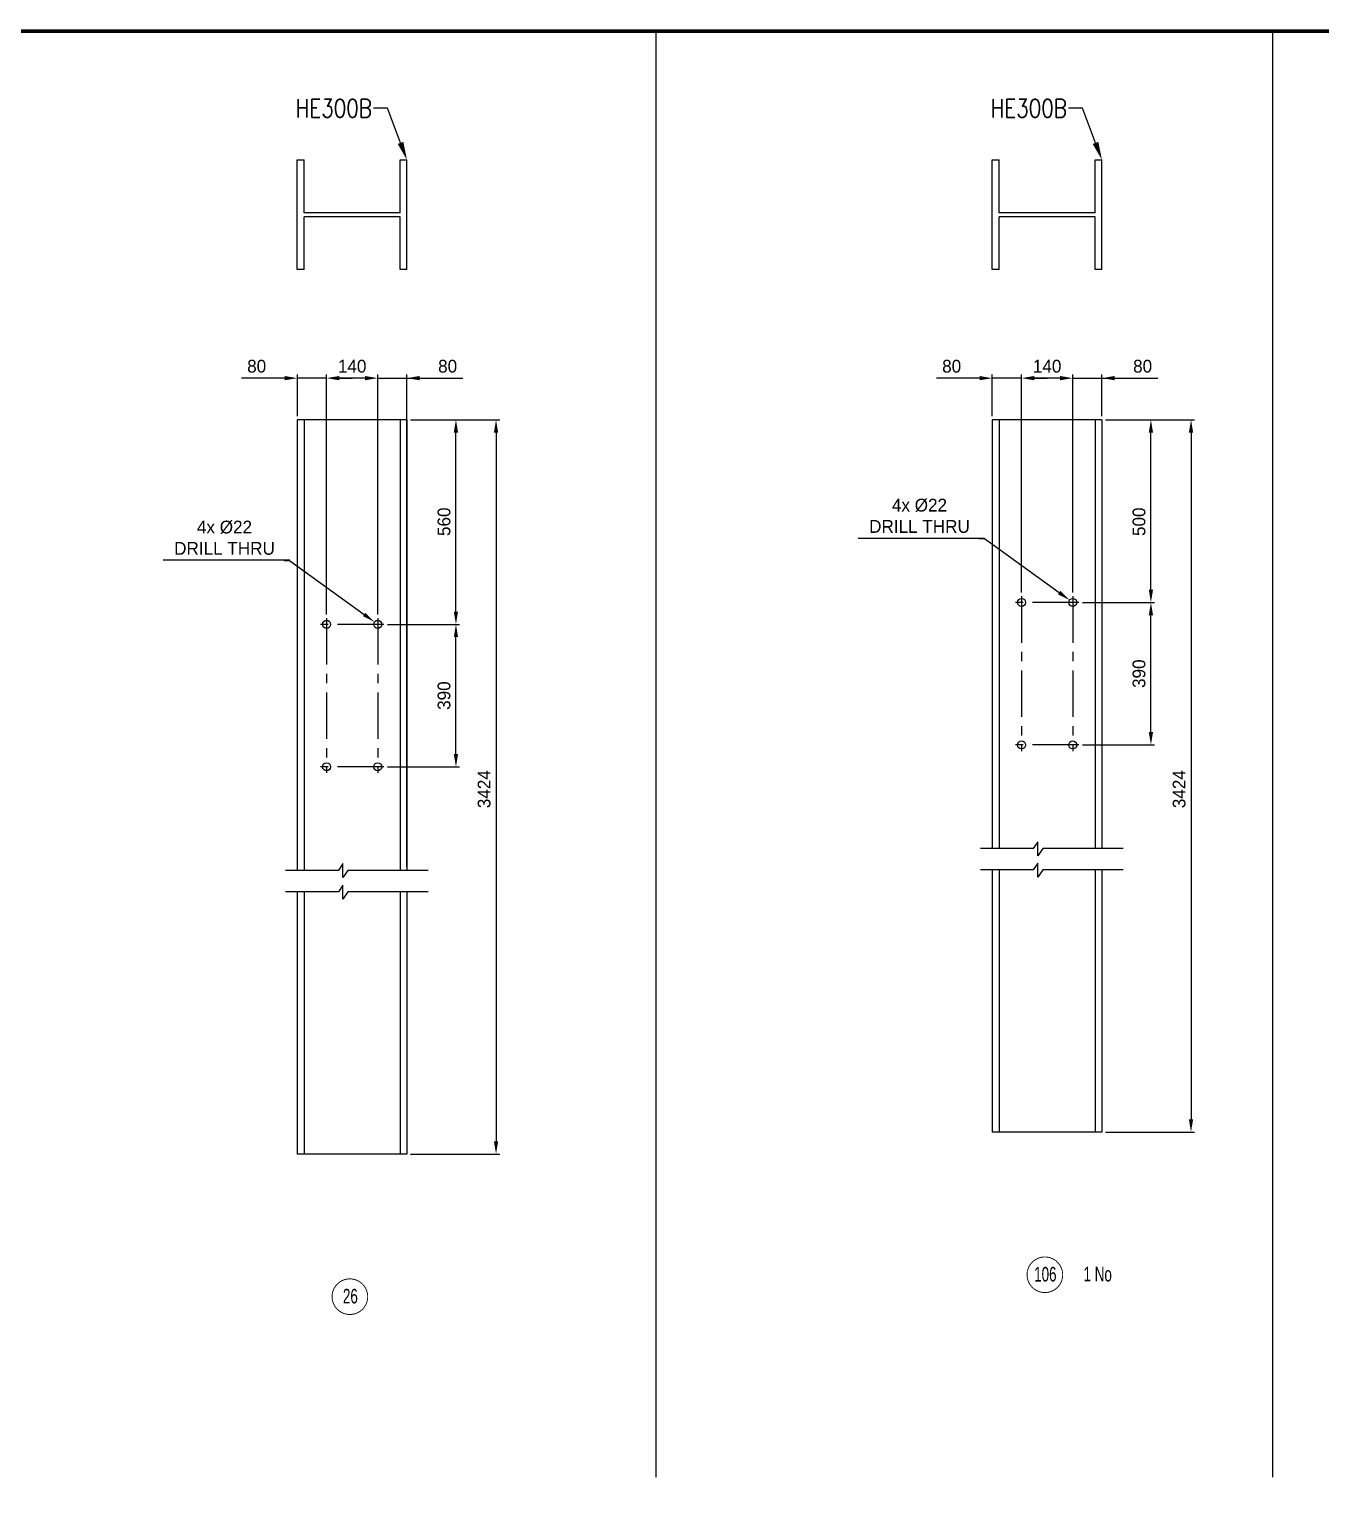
# Model space of a CAD drawing. Header units: millimetres. Extents: x 0 to 16187, y -20471 to 6290.
# Drawn here: x 11247.2 to 11600.5, y 1900.2 to 2303.5 of the extents above; entities that cross this region are included whole.
import ezdxf
from ezdxf import colors
from ezdxf.entities.mleader import LeaderData, LeaderLine
from ezdxf.enums import TextEntityAlignment as Align
from ezdxf.math import Vec2, Vec3

# ---------------------------------------------------------------- set-up
doc = ezdxf.new("R2010")
doc.units = ezdxf.units.MM
doc.header["$PDSIZE"] = -1
doc.linetypes.add('CENTERX2', pattern=[20.32, 12.7, -2.54, 2.54, -2.54])
doc.layers.add('BORDER1', color=3, linetype='Continuous')
doc.layers.add('BORDER2', color=7, linetype='Continuous')
doc.styles.add('ROMANC', font='ROMANC', dxfattribs={"height": 5})
doc.styles.add('ROMANS', font='ROMANS.shx', dxfattribs={"width": 0.8})
doc.styles.add('ROMANT', font='ROMANT', dxfattribs={"height": 4})
doc.styles.add('SLDTEXTSTYLE2', font='TXT', dxfattribs={"width": 0.686449})
doc.dimstyles.new('AM_ISO', dxfattribs={"dimtxt": 3.5, "dimasz": 3.5, "dimexe": 1, "dimexo": 1, "dimgap": 1.5, "dimtad": 1, "dimdsep": 46, "dimtxsty": 'Standard', "dimcen": 0, "dimclrd": 1, "dimclre": 1, "dimclrt": 1, "dimadec": 0, "dimazin": 2, "dimtp": 0.1, "dimtm": 0.1, "dimtfac": 0.71, "dimtdec": 3, "dimtmove": 0, "dimatfit": 3, "dimfxl": 1, "dimlwd": -1, "dimlwe": -1, "dimarcsym": 1})
doc.dimstyles.new('AM_ISO$3', dxfattribs={"dimtxt": 3.5, "dimasz": 3.5, "dimexe": 1, "dimexo": 1, "dimgap": 1.5, "dimtad": 1, "dimtoh": 1, "dimdsep": 46, "dimtxsty": 'Standard', "dimcen": 0, "dimclrd": 1, "dimclre": 1, "dimclrt": 1, "dimadec": 0, "dimazin": 2, "dimtp": 0.1, "dimtm": 0.1, "dimtfac": 0.71, "dimtdec": 3, "dimtofl": 0, "dimtmove": 0, "dimatfit": 0, "dimfxl": 1, "dimlwd": -1, "dimlwe": -1, "dimarcsym": 1})

# ---------------------------------------------------------------- blocks, each defined once
blk = doc.blocks.new('A$7E921A1473147')
at = {"color": 6, "ltscale": 0.2}
for p, q in [((0, 300), (300, 300)), ((0, 281), (0, 300)), ((300, 300), (300, 281)), ((0, 281), (144.5, 281)), ((144.5, 19), (144.5, 281)), ((155.5, 19), (155.5, 281)), ((155.5, 281), (300, 281)), ((0, 19), (144.5, 19)), ((0, 0), (0, 19)), ((0, 0), (300, 0)), ((155.5, 19), (300, 19)), ((300, 19), (300, 0))]:
    blk.add_line(p, q, dxfattribs=at)
blk = doc.blocks.new('*D1854')
at = {"color": 1, "linetype": 'ByBlock'}
for p, q in [((11351.54, 2196.63), (11375.91, 2196.63)), ((11374.91, 2193.13), (11374.91, 1999.14)), ((11351.54, 1995.64), (11375.91, 1995.64))]:
    blk.add_line(p, q, dxfattribs=at)
at = {"color": 1}
for points in [[(11375.49, 2193.13), (11374.32, 2193.13), (11374.91, 2196.63)], [(11374.32, 1999.14), (11375.49, 1999.14), (11374.91, 1995.64)]]:
    blk.add_solid(points, dxfattribs=at)
at = {"layer": 'Defpoints', "color": 0}
for p in [(11350.54, 2196.63), (11350.54, 1995.64), (11374.91, 1995.64)]:
    blk.add_point(p, dxfattribs=at)
at = {"color": 1, "insert": (11371.66, 2095.52), "char_height": 3.5, "attachment_point": 5, "rotation": 90}
blk.add_mtext('3424', dxfattribs=at)
blk = doc.blocks.new('*D1855')
at = {"color": 1, "linetype": 'ByBlock'}
for p, q in [((11351.54, 2196.63), (11364.94, 2196.63)), ((11363.94, 2144.13), (11363.94, 2193.13)), ((11345.22, 2140.63), (11364.94, 2140.63))]:
    blk.add_line(p, q, dxfattribs=at)
at = {"color": 1}
for points in [[(11364.52, 2193.13), (11363.35, 2193.13), (11363.94, 2196.63)], [(11363.35, 2144.13), (11364.52, 2144.13), (11363.94, 2140.63)]]:
    blk.add_solid(points, dxfattribs=at)
at = {"layer": 'Defpoints', "color": 0}
for p in [(11350.54, 2196.63), (11363.94, 2196.63), (11344.22, 2140.63)]:
    blk.add_point(p, dxfattribs=at)
at = {"color": 1, "insert": (11360.69, 2168.72), "char_height": 3.5, "attachment_point": 5, "rotation": 90}
blk.add_mtext('560', dxfattribs=at)
blk = doc.blocks.new('*D1856')
at = {"color": 1, "linetype": 'ByBlock'}
for p, q in [((11345.22, 2140.63), (11364.94, 2140.63)), ((11363.94, 2105.13), (11363.94, 2137.13)), ((11345.22, 2101.63), (11364.94, 2101.63))]:
    blk.add_line(p, q, dxfattribs=at)
at = {"color": 1}
for points in [[(11364.52, 2137.13), (11363.35, 2137.13), (11363.94, 2140.63)], [(11363.35, 2105.13), (11364.52, 2105.13), (11363.94, 2101.63)]]:
    blk.add_solid(points, dxfattribs=at)
at = {"layer": 'Defpoints', "color": 0}
for p in [(11344.22, 2140.63), (11363.94, 2140.63), (11344.22, 2101.63)]:
    blk.add_point(p, dxfattribs=at)
at = {"color": 1, "insert": (11360.69, 2121.13), "char_height": 3.5, "attachment_point": 5, "rotation": 90}
blk.add_mtext('390', dxfattribs=at)
blk = doc.blocks.new('*D1857')
at = {"color": 1, "linetype": 'ByBlock'}
for p, q in [((11339.04, 2208.03), (11335.54, 2208.03)), ((11342.54, 2143.32), (11342.54, 2209.03)), ((11342.54, 2208.03), (11350.54, 2208.03)), ((11350.54, 2074.26), (11350.54, 2209.03)), ((11350.54, 2208.03), (11365.79, 2208.03)), ((11354.04, 2208.03), (11357.54, 2208.03))]:
    blk.add_line(p, q, dxfattribs=at)
at = {"color": 1}
for points in [[(11339.04, 2207.45), (11339.04, 2208.62), (11342.54, 2208.03)], [(11354.04, 2208.62), (11354.04, 2207.45), (11350.54, 2208.03)]]:
    blk.add_solid(points, dxfattribs=at)
at = {"layer": 'Defpoints', "color": 0}
for p in [(11350.54, 2208.03), (11342.54, 2142.32), (11350.54, 2073.26)]:
    blk.add_point(p, dxfattribs=at)
at = {"color": 1, "insert": (11361.66, 2211.28), "char_height": 3.5, "attachment_point": 5}
blk.add_mtext('80', dxfattribs=at)
blk = doc.blocks.new('*D1858')
at = {"color": 1, "linetype": 'ByBlock'}
for p, q in [((11328.54, 2143.32), (11328.54, 2209.03)), ((11339.04, 2208.03), (11332.04, 2208.03)), ((11342.54, 2143.32), (11342.54, 2209.03))]:
    blk.add_line(p, q, dxfattribs=at)
at = {"color": 1}
for points in [[(11332.04, 2208.62), (11332.04, 2207.45), (11328.54, 2208.03)], [(11339.04, 2207.45), (11339.04, 2208.62), (11342.54, 2208.03)]]:
    blk.add_solid(points, dxfattribs=at)
at = {"layer": 'Defpoints', "color": 0}
for p in [(11328.54, 2208.03), (11328.54, 2142.32), (11342.54, 2142.32)]:
    blk.add_point(p, dxfattribs=at)
at = {"color": 1, "insert": (11335.54, 2211.28), "char_height": 3.5, "attachment_point": 5}
blk.add_mtext('140', dxfattribs=at)
blk = doc.blocks.new('*D1859')
at = {"color": 1, "linetype": 'ByBlock'}
for p, q in [((11317.04, 2208.03), (11305.29, 2208.03)), ((11320.54, 2197.63), (11320.54, 2209.03)), ((11328.54, 2208.03), (11320.54, 2208.03)), ((11328.54, 2155.99), (11328.54, 2209.03)), ((11332.04, 2208.03), (11335.54, 2208.03))]:
    blk.add_line(p, q, dxfattribs=at)
at = {"color": 1}
for points in [[(11317.04, 2207.45), (11317.04, 2208.62), (11320.54, 2208.03)], [(11332.04, 2208.62), (11332.04, 2207.45), (11328.54, 2208.03)]]:
    blk.add_solid(points, dxfattribs=at)
at = {"layer": 'Defpoints', "color": 0}
for p in [(11320.54, 2208.03), (11320.54, 2196.63), (11328.54, 2154.99)]:
    blk.add_point(p, dxfattribs=at)
at = {"color": 1, "insert": (11309.41, 2211.28), "char_height": 3.5, "attachment_point": 5}
blk.add_mtext('80', dxfattribs=at)
blk = doc.blocks.new('*D1860')
at = {"color": 1, "linetype": 'ByBlock'}
for p, q in [((11316.94, 2158.16), (11318.44, 2158.16)), ((11318.44, 2158.16), (11338.82, 2143.34))]:
    blk.add_line(p, q, dxfattribs=at)
at = {"color": 1}
blk.add_solid([(11338.48, 2142.87), (11339.16, 2143.81), (11341.65, 2141.28)], dxfattribs=at)
at = {"layer": 'Defpoints', "color": 0}
for p in [(11341.65, 2141.28), (11343.43, 2139.99)]:
    blk.add_point(p, dxfattribs=at)
at = {"color": 1, "insert": (11300.61, 2164.33), "char_height": 3.5, "attachment_point": 5}
blk.add_mtext('4x %%c22\\PDRILL THRU', dxfattribs=at)
blk = doc.blocks.new('*U609')
at = {"layer": 'BORDER1', "color": 154, "true_color": 0x1859a9, "const_width": 1}
blk.add_lwpolyline([(1.81, 811), (1144, 811), (1144, 0), (0, 0), (0, 811)], close=True, dxfattribs=at)
at = {"layer": 'BORDER2', "flags": 8}
for tag, height, style, p in [('REV-A', 3.24, 'ROMANS', (986.93, 140.25)), ('RE-A', 8.06, 'ROMANT', (1084.63, 7.17))]:
    blk.add_attdef(tag, text='', height=height, dxfattribs=dict(at, style=style)).set_placement(p, align=Align.CENTER)
at = {"layer": 'BORDER2', "style": 'ROMANS', "width": 3.830216}
blk.add_attdef('DATE-A', text='', height=3.24, dxfattribs=at).set_placement((995.51, 140.25), (1008.51, 140.25), align=Align.FIT)
at = {"layer": 'BORDER2'}
for tag, height, style, p in [('DRN-A', 3.24, 'ROMANS', (1018.38, 140.25)), ('CHD-A', 3.24, 'ROMANS', (1032.35, 140.25)), ('APD-A', 3.24, 'ROMANS', (1046.64, 140.25)), ('CONS_CONT_VEND', 4.2, 'ROMANC', (1061.39, 72.83))]:
    blk.add_attdef(tag, text='', height=height, dxfattribs=dict(at, style=style)).set_placement(p, align=Align.CENTER)
at = {"layer": 'BORDER2', "style": 'ROMANS', "width": 0.8}
for tag, p, height in [('1:X', (997.23, 122.55), 3.5), ('LOC', (1042.74, 122.55), 3.5), ('PROJ_NO', (1118.64, 122.55), 3.5), ('CONS_DRG_NO', (1011, 63), 3)]:
    blk.add_attdef(tag, p, '', height=height, dxfattribs=at)
at = {"layer": 'BORDER2', "lineweight": 30, "width": 0.8, "flags": 104}
blk.add_attdef('COMMENTS-A', text='', height=2.2, dxfattribs=at).set_placement((1055.21, 142.07), align=Align.MIDDLE_LEFT)
at = {"layer": 'BORDER2', "style": 'ROMANS', "width": 0.8}
for tag, p in [('PROJECT_TITLE_1', (1061.07, 55.35)), ('PROJECT_TITLE_2', (1061.07, 49.3))]:
    blk.add_attdef(tag, text='', height=3.5, dxfattribs=at).set_placement(p, align=Align.MIDDLE)
at = {"layer": 'BORDER2', "style": 'ROMANT', "width": 0.8}
for tag, p in [('DRG_TITLE_1', (1061.07, 36.31)), ('DRG_TITLE_2', (1061.07, 28.31)), ('DRG_TITLE_3', (1061.07, 20.31))]:
    blk.add_attdef(tag, text='', height=5, dxfattribs=at).set_placement(p, align=Align.CENTER)
at = {"layer": 'BORDER2', "style": 'ROMANT'}
for tag, p in [('AR', (995, 7.17)), ('PA', (1011.74, 7.17)), ('DC', (1028.45, 7.17)), ('TS', (1120.84, 7.17))]:
    blk.add_attdef(tag, p, '', height=8.06, dxfattribs=at)
for tag, p in [('SRNO', (1074.7, 7.17)), ('SH', (1115.8, 7.18))]:
    blk.add_attdef(tag, text='', height=8.06, dxfattribs=at).set_placement(p, align=Align.RIGHT)
at = {"layer": 'BORDER2', "style": 'ROMANS', "flags": 2}
blk.add_attdef('TB_VERSION', text='', height=2, dxfattribs=at).set_placement((1, -1), align=Align.TOP_LEFT)
blk = doc.blocks.new('*D4792')
at = {"color": 1, "linetype": 'ByBlock'}
for p, q in [((11541.7, 2196.63), (11566.07, 2196.63)), ((11565.07, 2193.13), (11565.07, 2005.14)), ((11541.7, 2001.64), (11566.07, 2001.64))]:
    blk.add_line(p, q, dxfattribs=at)
at = {"color": 1}
for points in [[(11565.65, 2193.13), (11564.49, 2193.13), (11565.07, 2196.63)], [(11564.49, 2005.14), (11565.65, 2005.14), (11565.07, 2001.64)]]:
    blk.add_solid(points, dxfattribs=at)
at = {"layer": 'Defpoints', "color": 0}
for p in [(11540.7, 2196.63), (11540.7, 2001.64), (11565.07, 2001.64)]:
    blk.add_point(p, dxfattribs=at)
at = {"color": 1, "insert": (11561.82, 2095.52), "char_height": 3.5, "attachment_point": 5, "rotation": 90}
blk.add_mtext('3424', dxfattribs=at)
blk = doc.blocks.new('*D4793')
at = {"color": 1, "linetype": 'ByBlock'}
for p, q in [((11541.7, 2196.63), (11555.1, 2196.63)), ((11554.1, 2150.13), (11554.1, 2193.13)), ((11535.39, 2146.63), (11555.1, 2146.63))]:
    blk.add_line(p, q, dxfattribs=at)
at = {"color": 1}
for points in [[(11554.68, 2193.13), (11553.52, 2193.13), (11554.1, 2196.63)], [(11553.52, 2150.13), (11554.68, 2150.13), (11554.1, 2146.63)]]:
    blk.add_solid(points, dxfattribs=at)
at = {"layer": 'Defpoints', "color": 0}
for p in [(11540.7, 2196.63), (11554.1, 2196.63), (11534.39, 2146.63)]:
    blk.add_point(p, dxfattribs=at)
at = {"color": 1, "insert": (11550.85, 2168.72), "char_height": 3.5, "attachment_point": 5, "rotation": 90}
blk.add_mtext('500', dxfattribs=at)
blk = doc.blocks.new('*D4794')
at = {"color": 1, "linetype": 'ByBlock'}
for p, q in [((11535.39, 2146.63), (11555.1, 2146.63)), ((11554.1, 2111.13), (11554.1, 2143.13)), ((11535.39, 2107.63), (11555.1, 2107.63))]:
    blk.add_line(p, q, dxfattribs=at)
at = {"color": 1}
for points in [[(11554.68, 2143.13), (11553.52, 2143.13), (11554.1, 2146.63)], [(11553.52, 2111.13), (11554.68, 2111.13), (11554.1, 2107.63)]]:
    blk.add_solid(points, dxfattribs=at)
at = {"layer": 'Defpoints', "color": 0}
for p in [(11534.39, 2146.63), (11554.1, 2146.63), (11534.39, 2107.63)]:
    blk.add_point(p, dxfattribs=at)
at = {"color": 1, "insert": (11550.85, 2127.13), "char_height": 3.5, "attachment_point": 5, "rotation": 90}
blk.add_mtext('390', dxfattribs=at)
blk = doc.blocks.new('*D4795')
at = {"color": 1, "linetype": 'ByBlock'}
for p, q in [((11529.2, 2208.03), (11525.7, 2208.03)), ((11532.7, 2149.32), (11532.7, 2209.03)), ((11532.7, 2208.03), (11540.7, 2208.03)), ((11540.7, 2197.63), (11540.7, 2209.03)), ((11540.7, 2208.03), (11555.95, 2208.03)), ((11544.2, 2208.03), (11547.7, 2208.03))]:
    blk.add_line(p, q, dxfattribs=at)
at = {"color": 1}
for points in [[(11529.2, 2207.45), (11529.2, 2208.62), (11532.7, 2208.03)], [(11544.2, 2208.62), (11544.2, 2207.45), (11540.7, 2208.03)]]:
    blk.add_solid(points, dxfattribs=at)
at = {"layer": 'Defpoints', "color": 0}
for p in [(11540.7, 2208.03), (11540.7, 2196.63), (11532.7, 2148.32)]:
    blk.add_point(p, dxfattribs=at)
at = {"color": 1, "insert": (11551.83, 2211.28), "char_height": 3.5, "attachment_point": 5}
blk.add_mtext('80', dxfattribs=at)
blk = doc.blocks.new('*D4796')
at = {"color": 1, "linetype": 'ByBlock'}
for p, q in [((11518.7, 2149.32), (11518.7, 2209.03)), ((11529.2, 2208.03), (11522.2, 2208.03)), ((11532.7, 2149.32), (11532.7, 2209.03))]:
    blk.add_line(p, q, dxfattribs=at)
at = {"color": 1}
for points in [[(11522.2, 2208.62), (11522.2, 2207.45), (11518.7, 2208.03)], [(11529.2, 2207.45), (11529.2, 2208.62), (11532.7, 2208.03)]]:
    blk.add_solid(points, dxfattribs=at)
at = {"layer": 'Defpoints', "color": 0}
for p in [(11518.7, 2208.03), (11518.7, 2148.32), (11532.7, 2148.32)]:
    blk.add_point(p, dxfattribs=at)
at = {"color": 1, "insert": (11525.7, 2211.28), "char_height": 3.5, "attachment_point": 5}
blk.add_mtext('140', dxfattribs=at)
blk = doc.blocks.new('*D4797')
at = {"color": 1, "linetype": 'ByBlock'}
for p, q in [((11507.2, 2208.03), (11495.45, 2208.03)), ((11510.7, 2197.63), (11510.7, 2209.03)), ((11518.7, 2208.03), (11510.7, 2208.03)), ((11518.7, 2161.99), (11518.7, 2209.03)), ((11522.2, 2208.03), (11525.7, 2208.03))]:
    blk.add_line(p, q, dxfattribs=at)
at = {"color": 1}
for points in [[(11507.2, 2207.45), (11507.2, 2208.62), (11510.7, 2208.03)], [(11522.2, 2208.62), (11522.2, 2207.45), (11518.7, 2208.03)]]:
    blk.add_solid(points, dxfattribs=at)
at = {"layer": 'Defpoints', "color": 0}
for p in [(11510.7, 2208.03), (11510.7, 2196.63), (11518.7, 2160.99)]:
    blk.add_point(p, dxfattribs=at)
at = {"color": 1, "insert": (11499.58, 2211.28), "char_height": 3.5, "attachment_point": 5}
blk.add_mtext('80', dxfattribs=at)
blk = doc.blocks.new('*D4798')
at = {"color": 1, "linetype": 'ByBlock'}
for p, q in [((11507.1, 2164.16), (11508.6, 2164.16)), ((11508.6, 2164.16), (11528.98, 2149.34))]:
    blk.add_line(p, q, dxfattribs=at)
at = {"color": 1}
blk.add_solid([(11528.64, 2148.87), (11529.33, 2149.81), (11531.81, 2147.28)], dxfattribs=at)
at = {"layer": 'Defpoints', "color": 0}
for p in [(11531.81, 2147.28), (11533.59, 2145.99)]:
    blk.add_point(p, dxfattribs=at)
at = {"color": 1, "insert": (11490.77, 2170.33), "char_height": 3.5, "attachment_point": 5}
blk.add_mtext('4x %%c22\\PDRILL THRU', dxfattribs=at)

msp = doc.modelspace()

# ---------------------------------------------------------------- linework, layer by layer
for p, q in [((11418.65589, 2302.98256), (11418.65589, 1907.18905)), ((11587.34983, 2302.98256), (11587.34983, 1907.18905)), ((11320.53874, 2196.6347), (11320.53874, 2073.26362)), ((11350.53874, 2196.6347), (11320.53874, 2196.6347)), ((11322.43874, 2196.6347), (11322.43874, 2073.26362)), ((11348.63874, 2196.6347), (11348.63874, 2073.26362)), ((11350.53874, 2196.6347), (11350.53874, 2073.26362)), ((11510.70227, 2196.6347), (11510.70227, 2079.26362)), ((11540.70227, 2196.6347), (11510.70227, 2196.6347)), ((11512.60227, 2196.6347), (11512.60227, 2079.26362)), ((11538.80227, 2196.6347), (11538.80227, 2079.26362)), ((11540.70227, 2196.6347), (11540.70227, 2079.26362)), ((11508.60462, 2164.1623), (11473.95896, 2164.1623)), ((11318.44109, 2158.1623), (11283.79543, 2158.1623)), ((11523.17918, 2081.13156), (11521.92471, 2079.26362)), ((11523.17918, 2077.29609), (11523.17918, 2081.13156)), ((11521.92471, 2079.26362), (11507.49279, 2079.26362)), ((11524.49318, 2079.26362), (11523.17918, 2077.29609)), ((11546.50944, 2079.26362), (11524.49318, 2079.26362)), ((11331.76118, 2073.26362), (11317.32926, 2073.26362)), ((11333.01565, 2075.13156), (11331.76118, 2073.26362)), ((11333.01565, 2071.29609), (11333.01565, 2075.13156)), ((11334.32965, 2073.26362), (11333.01565, 2071.29609)), ((11356.3459, 2073.26362), (11334.32965, 2073.26362)), ((11521.92471, 2073.40302), (11507.49279, 2073.40302)), ((11510.70227, 2073.40302), (11510.70227, 2001.63775)), ((11512.60227, 2073.40302), (11512.60227, 2001.63775)), ((11523.17918, 2075.27096), (11521.92471, 2073.40302)), ((11523.17918, 2071.43549), (11523.17918, 2075.27096)), ((11524.49318, 2073.40302), (11523.17918, 2071.43549)), ((11546.50944, 2073.40302), (11524.49318, 2073.40302)), ((11538.80227, 2073.40302), (11538.80227, 2001.63775)), ((11540.70227, 2073.40302), (11540.70227, 2001.63775)), ((11333.01565, 2069.27096), (11331.76118, 2067.40302)), ((11333.01565, 2065.43549), (11333.01565, 2069.27096)), ((11331.76118, 2067.40302), (11317.32926, 2067.40302)), ((11320.53874, 2067.40302), (11320.53874, 1995.63775)), ((11322.43874, 2067.40302), (11322.43874, 1995.63775)), ((11334.32965, 2067.40302), (11333.01565, 2065.43549)), ((11356.3459, 2067.40302), (11334.32965, 2067.40302)), ((11348.63874, 2067.40302), (11348.63874, 1995.63775)), ((11350.53874, 2067.40302), (11350.53874, 1995.63775)), ((11540.70227, 2001.63775), (11510.70227, 2001.63775)), ((11350.53874, 1995.63775), (11320.53874, 1995.63775))]:
    msp.add_line(p, q)
at = {"color": 3, "linetype": 'CENTERX2', "lineweight": 25}
for p, q in [((11534.38604, 2146.6347), (11517.0185, 2146.6347)), ((11518.70227, 2148.31847), (11518.70227, 2105.95094)), ((11532.70227, 2148.31847), (11532.70227, 2105.95094)), ((11328.53874, 2142.31847), (11328.53874, 2099.95094)), ((11342.53874, 2142.31847), (11342.53874, 2099.95094)), ((11344.22251, 2140.6347), (11326.85497, 2140.6347)), ((11534.38604, 2107.6347), (11517.0185, 2107.6347)), ((11344.22251, 2101.6347), (11326.85497, 2101.6347))]:
    msp.add_line(p, q, dxfattribs=at)
at = {"color": 4}
msp.add_lwpolyline([(11529.9559, 1962.58771, 0.25, 0.25, 1), (11520.2059, 1962.58771, 0.25, 0.25, 1)], format="xyseb", close=True, dxfattribs=at)
at = {"color": 2}
msp.add_lwpolyline([(11339.79237, 1956.58771, 0.25, 0.25, 1), (11330.04237, 1956.58771, 0.25, 0.25, 1)], format="xyseb", close=True, dxfattribs=at)
for centre in [(11518.70227, 2146.6347), (11532.70227, 2146.6347), (11328.53874, 2140.6347), (11342.53874, 2140.6347), (11518.70227, 2107.6347), (11532.70227, 2107.6347), (11328.53874, 2101.6347), (11342.53874, 2101.6347)]:
    msp.add_circle(centre, 1.1)

# ---------------------------------------------------------------- block references
at = {"ltscale": 0.2, "xscale": 0.09999999999999995, "yscale": 0.09999999999999995, "zscale": 0.09999999999999995, "rotation": 89.99999999999999}
for p in [(11350.53874, 2237.7575), (11540.70227, 2237.7575)]:
    msp.add_blockref('A$7E921A1473147', p, dxfattribs=at)
at = {"layer": 'BORDER1'}
msp.add_blockref('*U609', (11083.63135, 1491.98256), dxfattribs=at)

# ---------------------------------------------------------------- texts
at = {"color": 4, "style": 'SLDTEXTSTYLE2', "width": 0.686449}
for s, p in [('106', (11525.21408, 1962.74209)), ('1 No', (11539.54159, 1962.76857))]:
    msp.add_text(s, height=4, dxfattribs=at).set_placement(p, align=Align.MIDDLE_CENTER)
at = {"color": 2, "style": 'SLDTEXTSTYLE2', "width": 0.686449}
msp.add_text('26', height=4, dxfattribs=at).set_placement((11335.05054, 1956.74209), align=Align.MIDDLE_CENTER)

# ---------------------------------------------------------------- dimensions: what is measured, and where the dimension line sits
for base, p1, p2, picture, middle in [((11320.53874, 2208.0323), (11328.53874, 2154.99162), (11320.53874, 2196.6347), '*D1859', (11309.41374, 2211.2823)), ((11510.70227, 2208.0323), (11518.70227, 2160.99162), (11510.70227, 2196.6347), '*D4797', (11499.57727, 2211.2823))]:
    dim = msp.add_linear_dim(base=base, p1=p1, p2=p2, dimstyle='AM_ISO', override={"dimtxt": 3.5, "dimdec": 0, "dimlfac": 10})
    dim.commit()
    dim.dimension.update_dxf_attribs({"geometry": picture, "text_midpoint": middle})
for base, p1, p2, picture, middle in [((11328.53874, 2208.0323), (11342.53874, 2142.31847), (11328.53874, 2142.31847), '*D1858', (11335.53874, 2208.0323)), ((11350.53874, 2208.0323), (11342.53874, 2142.31847), (11350.53874, 2073.26362), '*D1857', (11361.66374, 2208.0323)), ((11518.70227, 2208.0323), (11532.70227, 2148.31847), (11518.70227, 2148.31847), '*D4796', (11525.70227, 2208.0323)), ((11540.70227, 2208.0323), (11532.70227, 2148.31847), (11540.70227, 2196.6347), '*D4795', (11551.82727, 2208.0323))]:
    dim = msp.add_linear_dim(base=base, p1=p1, p2=p2, dimstyle='AM_ISO', override={"dimtxt": 3.5, "dimdec": 0, "dimlfac": 10})
    dim.commit()
    dim.dimension.update_dxf_attribs({"geometry": picture, "text_midpoint": middle, "dimtype": 160})
for base, p1, p2, picture, middle in [((11363.93655, 2196.6347), (11344.22251, 2140.6347), (11350.53874, 2196.6347), '*D1855', (11363.93655, 2168.7195)), ((11554.10009, 2196.6347), (11534.38604, 2146.6347), (11540.70227, 2196.6347), '*D4793', (11554.10009, 2168.7195))]:
    dim = msp.add_linear_dim(base=base, p1=p1, p2=p2, angle=90, dimstyle='AM_ISO', override={"dimtxt": 3.5, "dimdec": 0, "dimlfac": 10})
    dim.commit()
    dim.dimension.update_dxf_attribs({"geometry": picture, "text_midpoint": middle, "dimtype": 160})
for base, p1, p2, picture, middle in [((11374.90799, 1995.63775), (11350.53874, 2196.6347), (11350.53874, 1995.63775), '*D1854', (11374.90799, 2095.51569)), ((11565.07152, 2001.63775), (11540.70227, 2196.6347), (11540.70227, 2001.63775), '*D4792', (11565.07152, 2095.51569))]:
    dim = msp.add_linear_dim(base=base, p1=p1, p2=p2, angle=270, text='3424', dimstyle='AM_ISO', override={"dimtxt": 3.5, "dimtxsty": 'Standard'})
    dim.commit()
    dim.dimension.update_dxf_attribs({"geometry": picture, "text_midpoint": middle, "dimtype": 160})
for p1, p2, picture, middle in [((11533.59184, 2145.98766), (11531.8127, 2147.28174), '*D4798', (11490.77128, 2164.1623)), ((11343.42831, 2139.98766), (11341.64917, 2141.28174), '*D1860', (11300.60775, 2158.1623))]:
    dim = msp.add_diameter_dim_2p(p1=p1, p2=p2, text='4x <>\\PDRILL THRU', dimstyle='AM_ISO$3', override={"dimtxt": 3.5, "dimlfac": 10, "dimtxsty": 'Standard'})
    dim.commit()
    dim.dimension.update_dxf_attribs({"geometry": picture, "text_midpoint": middle, "dimtype": 163})
for base, p1, p2, picture, middle in [((11554.10009, 2146.6347), (11534.38604, 2107.6347), (11534.38604, 2146.6347), '*D4794', (11550.85009, 2127.1347)), ((11363.93655, 2140.6347), (11344.22251, 2101.6347), (11344.22251, 2140.6347), '*D1856', (11360.68655, 2121.1347))]:
    dim = msp.add_linear_dim(base=base, p1=p1, p2=p2, angle=90, dimstyle='AM_ISO', override={"dimtxt": 3.5, "dimdec": 0, "dimlfac": 10})
    dim.commit()
    dim.dimension.update_dxf_attribs({"geometry": picture, "text_midpoint": middle})

# ---------------------------------------------------------------- leaders
at = {"color": 1}
ml = msp.add_multileader_mtext('Standard', dxfattribs=at)
ml.set_content('HE300B', color=1, style='ROMANS')
ml.set_leader_properties()
ml.build(insert=Vec2(0, 0))
ml.multileader.update_dxf_attribs({"dogleg_length": 3.84358, "arrow_head_size": 5})
ctx = ml.context
ctx.base_point, ctx.char_height, ctx.arrow_head_size, ctx.landing_gap_size, ctx.plane_origin = Vec3(11318.67564, 2281.90887), 5, 5, 0.4, Vec3(62922.96392, -25207.48426)
ctx.text_align_type = 2
notes = []
notes.append((ctx, [(0, (1, 1, 0), (11345.19921, 2281.90887), (-1, 0), 3.84358, [(0, [(11350.53874, 2267.7575)], 0, [])])]))
ctx.mtext.insert, ctx.mtext.width, ctx.mtext.alignment = Vec3(11340.95564, 2284.40887), 144.3262905, 3
ml = msp.add_multileader_mtext('Standard', dxfattribs=at)
ml.set_content('HE300B', color=1, style='ROMANS')
ml.set_leader_properties()
ml.build(insert=Vec2(0, 0))
ml.multileader.update_dxf_attribs({"dogleg_length": 3.84358, "arrow_head_size": 5})
ctx = ml.context
ctx.base_point, ctx.char_height, ctx.arrow_head_size, ctx.landing_gap_size, ctx.plane_origin = Vec3(11508.83917, 2281.90887), 5, 5, 0.4, Vec3(63113.12745, -25201.48426)
ctx.text_align_type = 2
notes.append((ctx, [(0, (1, 1, 0), (11535.36274, 2281.90887), (-1, 0), 3.84358, [(0, [(11540.70227, 2267.7575)], 0, [])])]))
ctx.mtext.insert, ctx.mtext.width, ctx.mtext.alignment = Vec3(11531.11917, 2284.40887), 144.3262905, 3
ml = msp.add_multileader_mtext('Standard', dxfattribs=at)
ml.set_content('HE300B', color=1, style='ROMANS')
ml.set_leader_properties()
ml.build(insert=Vec2(0, 0))
ml.multileader.update_dxf_attribs({"dogleg_length": 3.84358, "arrow_head_size": 5})
ctx = ml.context
ctx.base_point, ctx.char_height, ctx.arrow_head_size, ctx.landing_gap_size, ctx.plane_origin = Vec3(11666.62091, 2281.90887), 5, 5, 0.4, Vec3(63270.90919, -25207.48426)
ctx.text_align_type = 2
notes.append((ctx, [(0, (1, 1, 0), (11693.14449, 2281.90887), (-1, 0), 3.84358, [(0, [(11698.48401, 2267.7575)], 0, [])])]))
ctx.mtext.insert, ctx.mtext.width, ctx.mtext.alignment = Vec3(11688.90091, 2284.40887), 144.3262905, 3
for ctx, leaders in notes:
    for number, flags, end, landing, length, lines in leaders:
        leader = LeaderData()
        leader.index, (leader.has_last_leader_line, leader.has_dogleg_vector, leader.attachment_direction) = number, flags
        leader.last_leader_point, leader.dogleg_vector, leader.dogleg_length = Vec3(end), Vec3(landing), length
        for number, points, colour, breaks in lines:
            line = LeaderLine()
            line.index, line.vertices, line.color, line.breaks = number, Vec3.list(points), colors.encode_raw_color(colour), breaks
            leader.lines.append(line)
        ctx.leaders.append(leader)

doc.saveas('drawing.dxf')
